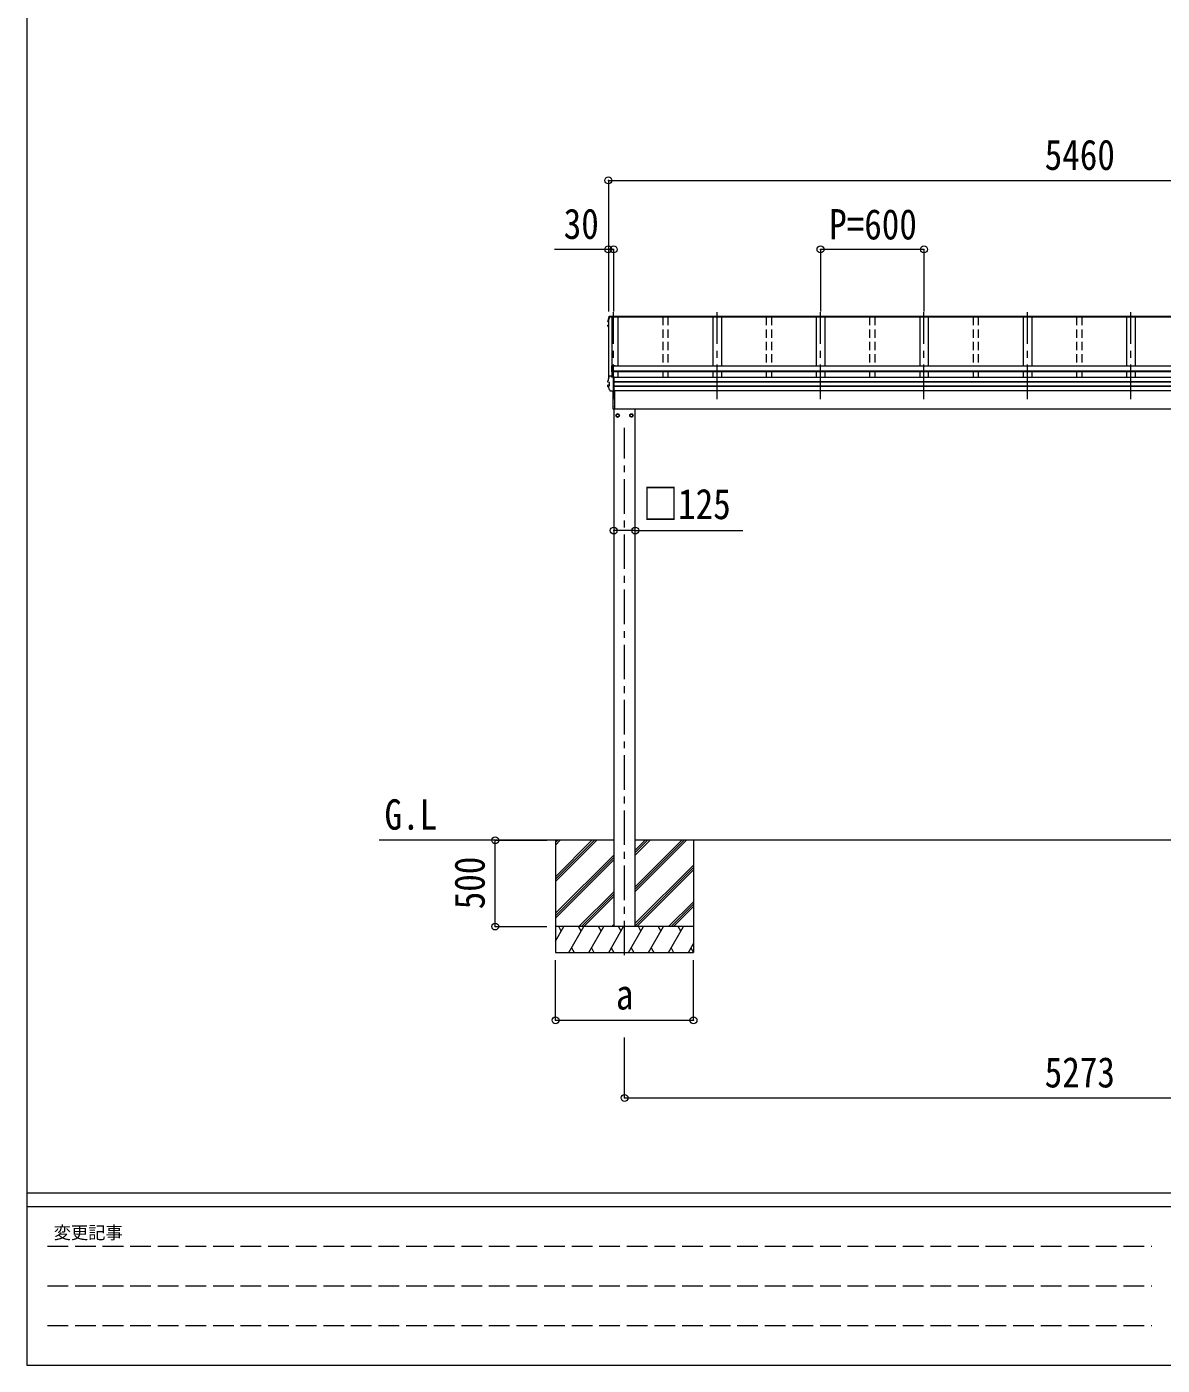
# Model space of a CAD drawing. Units: millimetres at full size, sheet at 1:40. Extents: x -11243 to 11243, y -7760 to 7760.
# Drawn here: x -11243 to -4658, y -7760 to 0 of the extents above; entities that cross this region are included whole.
import ezdxf
from ezdxf.enums import TextEntityAlignment as Align

# ---------------------------------------------------------------- set-up
doc = ezdxf.new("R2010")
doc.units = ezdxf.units.MM
doc.header["$LTSCALE"] = 40
doc.header["$PDMODE"] = 32
doc.header["$PDSIZE"] = 40
for name, pattern in [('CHAIN1', [8, 5, -1, 1, -1]), ('DASHED1', [1.8, 1.2, -0.6]), ('DASHED3', [4, 3, -1])]:
    doc.linetypes.add(name, pattern=pattern)
for name, color, linetype, lineweight in [('0-3_ELV2', 7, 'Continuous', 9), ('0-6_OTH_LINE', 6, 'Continuous', 9), ('F-0_240', 7, 'Continuous', 9)]:
    doc.layers.add(name, color=color, linetype=linetype, lineweight=lineweight)
doc.styles.add('ＭＳ ゴシック', font='')
doc.styles.get('ＭＳ ゴシック').set_extended_font_data('MS Gothic')

msp = doc.modelspace()

# ---------------------------------------------------------------- linework, layer by layer
at = {"layer": '0-3_ELV2', "color": 6}
for p, q in [((-7870, -890.82), (-7870, -1649.82)), ((-7870, -1290.82), (-8183.34, -1290.82)), ((-7870, -1290.82), (-7870, -1649.82)), ((-7840, -1290.82), (-7840, -1649.82)), ((-6040, -1290.82), (-6640, -1290.82)), ((-6640, -1290.82), (-6640, -1649.82)), ((-6040, -1290.82), (-6040, -1649.82)), ((-7714, -2920.64), (-7839, -2920.64)), ((-7714, -2920.64), (-7090.53, -2920.64)), ((-8526.5, -4716.65), (-8227.5, -4716.65)), ((-8526.5, -5216.65), (-8227.5, -5216.65)), ((-8176.5, -5760.19), (-8176.5, -5411.19)), ((-7776.5, -6210.19), (-7776.5, -5860.19))]:
    msp.add_line(p, q, dxfattribs=at)
at = {"layer": '0-3_ELV2', "color": 4}
for p, q in [((-7872.28, -1705.31), (-7872.32, -1705.57)), ((-7872.32, -1705.57), (-7872.32, -1705.62)), ((-7872.32, -1709.67), (-7872.32, -1705.62)), ((-7870, -1706.36), (-7870, -2043.14)), ((-7864.87, -1679.01), (-7864.74, -1678.72)), ((-7864.74, -1678.72), (-7864.57, -1678.45)), ((-7864.57, -1678.45), (-7864.35, -1678.23)), ((-7864.35, -1678.23), (-7864.1, -1678.04)), ((-7864.1, -1678.04), (-7863.82, -1677.91)), ((-7863.82, -1677.91), (-7863.56, -1677.83)), ((-7863.56, -1677.83), (-7863.32, -1677.79)), ((-7815, -1683), (-7863.44, -1683)), ((-7863.32, -1677.79), (-7863.09, -1677.77)), ((-7863.09, -1677.77), (-7862.84, -1677.75)), ((-7862.84, -1677.75), (-7862.55, -1677.74)), ((-7862.55, -1677.74), (-7862.24, -1677.73)), ((-7862.24, -1677.73), (-7861.93, -1677.73)), ((-7862.01, -1677.74), (-7862.01, -1677.73)), ((-7862.01, -1677.74), (-7862.01, -1677.74)), ((-7862.01, -1677.74), (-7837, -1677.74)), ((-7837, -1680.26), (-7851.2, -1680.26)), ((-7850.98, -1682.85), (-7850.98, -1682.5)), ((-7850.9, -1683), (-7850.9, -2026.34)), ((-7840, -1682.76), (-7850.82, -1682.76)), ((-7850.3, -1683), (-7850.3, -2030.29)), ((-7840, -1681.76), (-7840, -1682.76)), ((-7837, -1681.76), (-7840, -1681.76)), ((-2440, -1682.09), (-7840, -1682.09)), ((-2440, -1682.99), (-7840, -1682.99)), ((-7837, -1682.09), (-7837, -1677.74)), ((-2443, -1679.82), (-7837, -1679.82)), ((-7815, -1682.91), (-7815, -1967.17)), ((-7265, -1682.91), (-7265, -1967.17)), ((-7215, -1682.91), (-7215, -1967.17)), ((-6664.95, -1682.91), (-6664.95, -1967.17)), ((-6614.95, -1682.91), (-6614.95, -1967.17)), ((-6065, -1682.91), (-6065, -1967.17)), ((-6015, -1682.91), (-6015, -1967.17)), ((-5465, -1682.91), (-5465, -1967.17)), ((-5415, -1682.91), (-5415, -1967.17)), ((-4865, -1682.91), (-4865, -1967.17)), ((-4815, -1682.91), (-4815, -1967.17)), ((-7872.42, -1734.7), (-7872.42, -1730.64)), ((-7870.92, -1738.67), (-7872.33, -1735.18)), ((-7870, -1733.16), (-7871.37, -1733.43)), ((-7871.26, -1710.94), (-7870, -1711.18)), ((-7870, -1740.9), (-7870.92, -1738.67)), ((-7870.84, -1729.17), (-7870.83, -1729.17)), ((-7870, -1734.69), (-7870.84, -1734.85)), ((-7870, -1729.07), (-7870.83, -1729.17)), ((-7870, -1709.66), (-7870.77, -1709.51)), ((-7870, -1709.31), (-7870.69, -1709.18)), ((-7852.1, -1967.14), (-7852.1, -1996.6)), ((-7850.1, -1996.6), (-7852.1, -1996.6)), ((-7830.1, -1965.14), (-7850.1, -1965.14)), ((-7830.1, -1966.68), (-7850.1, -1966.68)), ((-7850.1, -2001.19), (-7850.1, -1966.68)), ((-2429.9, -1967.3), (-7850.1, -1967.3)), ((-2429.9, -1996.34), (-7850.1, -1996.34)), ((-2429.9, -1998.08), (-7850.1, -1998.08)), ((-2429.9, -2001.19), (-7850.1, -2001.19)), ((-7830.1, -1965.14), (-7830.1, -1967.3)), ((-7815, -1999.15), (-7815, -2032.82)), ((-7265, -2001.19), (-7265, -2032.82)), ((-7215, -2001.19), (-7215, -2032.82)), ((-6664.95, -2001.19), (-6664.95, -2032.82)), ((-6614.95, -2001.19), (-6614.95, -2032.82)), ((-6065, -2001.19), (-6065, -2032.82)), ((-6015, -2001.19), (-6015, -2032.82)), ((-5465, -2001.19), (-5465, -2032.82)), ((-5415, -2001.19), (-5415, -2032.82)), ((-4865, -2001.19), (-4865, -2032.82)), ((-4815, -2001.19), (-4815, -2032.82)), ((-7872.42, -2084.76), (-7872.42, -2077.36)), ((-7872.42, -2084.91), (-7872.42, -2084.74)), ((-7872.39, -2085.09), (-7872.42, -2084.91)), ((-7872.31, -2085.25), (-7872.39, -2085.09)), ((-7872.33, -2085.23), (-7869.47, -2092.05)), ((-7872.28, -2052.02), (-7872.32, -2052.28)), ((-7872.32, -2052.28), (-7872.32, -2052.33)), ((-7872.32, -2059.71), (-7872.32, -2052.33)), ((-7872.32, -2059.66), (-7872.28, -2059.4)), ((-7872.32, -2059.75), (-7872.32, -2059.66)), ((-7872.25, -2060.14), (-7872.3, -2059.75)), ((-7872.07, -2060.48), (-7872.25, -2060.14)), ((-7871.81, -2060.75), (-7872.07, -2060.48)), ((-7871.53, -2060.92), (-7871.81, -2060.75)), ((-7871.64, -2084.76), (-7871.59, -2084.4)), ((-7871.61, -2085.12), (-7871.64, -2084.76)), ((-7871.52, -2085.45), (-7871.61, -2085.12)), ((-7871.59, -2084.4), (-7871.48, -2084.07)), ((-7871.29, -2061.02), (-7871.53, -2060.92)), ((-7871.49, -2059.83), (-7871.44, -2059.51)), ((-7871.48, -2060.16), (-7871.49, -2059.83)), ((-7871.41, -2060.47), (-7871.48, -2060.16)), ((-7871.48, -2084.07), (-7871.31, -2083.79)), ((-7871.29, -2060.75), (-7871.41, -2060.47)), ((-7871.37, -2076.09), (-7865.41, -2074.93)), ((-7871.31, -2083.79), (-7871.09, -2083.59)), ((-7871.12, -2060.97), (-7871.29, -2060.75)), ((-7871.05, -2061.09), (-7871.29, -2061.02)), ((-7870.92, -2061.11), (-7871.12, -2060.97)), ((-7871.09, -2083.59), (-7870.84, -2083.47)), ((-7870.77, -2061.17), (-7871.05, -2061.09)), ((-7870.69, -2061.19), (-7870.92, -2061.11)), ((-7870.83, -2083.47), (-7870.84, -2083.47)), ((-7870.83, -2083.47), (-7864.43, -2081.77)), ((-7864.43, -2061.96), (-7870.69, -2061.19)), ((-7870.69, -2061.19), (-7870.69, -2061.19)), ((-7869.47, -2092.05), (-7866.52, -2098.78)), ((-7865.02, -2061.97), (-7865.05, -2061.88)), ((-7865, -2062.09), (-7865.02, -2061.97)), ((-7865, -2062.09), (-7865, -2081.3)), ((-7864.43, -2061.96), (-7864.35, -2061.98)), ((-7864.43, -2061.96), (-7864.43, -2061.96)), ((-7864.43, -2081.77), (-7864.35, -2081.74)), ((-7864.43, -2081.77), (-7864.43, -2081.77)), ((-7864.35, -2061.98), (-7864.28, -2062.03)), ((-7864.35, -2081.74), (-7864.28, -2081.68)), ((-7864.28, -2062.03), (-7864.21, -2062.11)), ((-7864.28, -2081.68), (-7864.21, -2081.59)), ((-7864.21, -2062.11), (-7864.17, -2062.21)), ((-7864.21, -2081.59), (-7864.17, -2081.49)), ((-7864.17, -2062.21), (-7864.14, -2062.32)), ((-7864.17, -2081.49), (-7864.14, -2081.37)), ((-7864.14, -2062.32), (-7864.13, -2062.43)), ((-7864.14, -2081.37), (-7864.13, -2081.25)), ((-7863.25, -2024.01), (-7851.2, -2024.01)), ((-7850.98, -2025.51), (-7851.2, -2024.01)), ((-7851.2, -2030.64), (-7851.2, -2024.01)), ((-7837, -2030.64), (-7851.2, -2030.64)), ((-7850.98, -2025.51), (-7850.98, -2025.86)), ((-7850.25, -2030.64), (-7850.98, -2025.86)), ((-7850.82, -2030.64), (-7850.82, -2026.96)), ((-7850.27, -2030.64), (-7850.82, -2026.96)), ((-7837, -2113.06), (-7837, -2030.64)), ((-2443, -2032.82), (-7837, -2032.82)), ((-2443, -2059.34), (-7837, -2059.34)), ((-2443, -2060.23), (-7837, -2060.23)), ((-2443, -2083.45), (-7837, -2083.45)), ((-2443, -2085.38), (-7837, -2085.38)), ((-7866.52, -2098.78), (-7863.49, -2105.43)), ((-7863.49, -2105.43), (-7860.36, -2111.99)), ((-7860.2, -2112.28), (-7860.38, -2111.94)), ((-7859.94, -2112.56), (-7860.2, -2112.28)), ((-7859.63, -2112.78), (-7859.94, -2112.56)), ((-7859.3, -2112.92), (-7859.63, -2112.78)), ((-7858.99, -2112.99), (-7859.3, -2112.92)), ((-7858.71, -2113.02), (-7858.99, -2112.99)), ((-7858.4, -2113.04), (-7858.71, -2113.02)), ((-7858.05, -2113.05), (-7858.4, -2113.04)), ((-7857.67, -2113.06), (-7858.05, -2113.05)), ((-7837, -2113.06), (-7857.65, -2113.06)), ((-7842, -2217.25), (-7842, -2113.06)), ((-7841.5, -2217.65), (-7841.5, -2113.06)), ((-2443, -2110.41), (-7837, -2110.41)), ((-7835, -2110.41), (-7835, -2215.25)), ((-7841.5, -2217.65), (-7841.51, -2217.71)), ((-7841.51, -2217.71), (-7841.51, -2217.75)), ((-7841.51, -2217.75), (-7841.51, -2217.75)), ((-7841.51, -2217.75), (-7841.5, -2217.75)), ((-7841.5, -2217.65), (-7841.5, -2217.65)), ((-7841.5, -2217.75), (-7840, -2217.75)), ((-7840, -2217.75), (-7840, -2215.25)), ((-7840, -2215.25), (-7835, -2215.25)), ((-2559.3, -2216.65), (-7840, -2216.65)), ((-7839, -2216.65), (-7839, -5216.65)), ((-7816.5, -2243.83), (-7825, -2248.74)), ((-7825, -2248.74), (-7825, -2258.56)), ((-7808, -2248.74), (-7816.5, -2243.83)), ((-7808, -2258.56), (-7808, -2248.74)), ((-7745, -2248.74), (-7736.5, -2243.83)), ((-7745, -2258.56), (-7745, -2248.74)), ((-7736.5, -2243.83), (-7728, -2248.74)), ((-7728, -2248.74), (-7728, -2258.56)), ((-7714, -5216.65), (-7714, -2216.65)), ((-7825, -2258.56), (-7816.5, -2263.46)), ((-7816.5, -2263.46), (-7808, -2258.56)), ((-7807.91, -2253.4), (-7808.01, -2253.4)), ((-7807.91, -2253.9), (-7808.01, -2253.9)), ((-7745.1, -2253.4), (-7745, -2253.4)), ((-7745.1, -2253.9), (-7745, -2253.9)), ((-7736.5, -2263.46), (-7745, -2258.56)), ((-7728, -2258.56), (-7736.5, -2263.46))]:
    msp.add_line(p, q, dxfattribs=at)
at = {"layer": '0-3_ELV2', "color": 5, "linetype": 'CHAIN1'}
for p, q in [((-7839.95, -2158.65), (-7839.95, -1654.47)), ((-7240, -2158.65), (-7240, -1654.47)), ((-6640, -2158.65), (-6640, -1654.47)), ((-6040, -2158.65), (-6040, -1654.47)), ((-5440, -2158.65), (-5440, -1654.47)), ((-4840, -2158.65), (-4840, -1654.47)), ((-7776.5, -5383.17), (-7776.5, -2326.08))]:
    msp.add_line(p, q, dxfattribs=at)
at = {"layer": '0-3_ELV2', "color": 4, "linetype": 'DASHED1'}
for p, q in [((-7555, -1682.91), (-7555, -1967.3)), ((-7525, -1682.91), (-7525, -1967.3)), ((-6955, -1682.91), (-6955, -1967.3)), ((-6925, -1682.91), (-6925, -1967.3)), ((-6355, -1682.91), (-6355, -1967.3)), ((-6325, -1682.91), (-6325, -1967.3)), ((-5755, -1682.91), (-5755, -1967.3)), ((-5725, -1682.91), (-5725, -1967.3)), ((-5155, -1682.91), (-5155, -1967.3)), ((-5125, -1682.91), (-5125, -1967.3)), ((-7555, -2001.19), (-7555, -2032.82)), ((-7525, -2001.19), (-7525, -2032.82)), ((-6955, -2001.19), (-6955, -2032.82)), ((-6925, -2001.19), (-6925, -2032.82)), ((-6355, -2001.19), (-6355, -2032.82)), ((-6325, -2001.19), (-6325, -2032.82)), ((-5755, -2001.19), (-5755, -2032.82)), ((-5725, -2001.19), (-5725, -2032.82)), ((-5155, -2001.19), (-5155, -2032.82)), ((-5125, -2001.19), (-5125, -2032.82))]:
    msp.add_line(p, q, dxfattribs=at)
at = {"layer": '0-3_ELV2'}
for p, q in [((-7839, -4716.65), (-9200.11, -4716.65)), ((-8176.5, -4729.89), (-8163.26, -4716.65)), ((-8176.5, -4744.03), (-8149.12, -4716.65)), ((-8176.5, -4956.16), (-7936.99, -4716.65)), ((-8176.5, -4942.02), (-7951.13, -4716.65)), ((-8176.5, -4927.88), (-7965.27, -4716.65)), ((-8176.5, -4716.65), (-8176.5, -5366.65)), ((-7714, -4773.74), (-7656.91, -4716.65)), ((-7714, -4787.89), (-7642.76, -4716.65)), ((-7714, -4802.03), (-7628.62, -4716.65)), ((-7714, -5000.02), (-7430.63, -4716.65)), ((-7714, -4985.88), (-7444.77, -4716.65)), ((-7714, -5014.16), (-7416.49, -4716.65)), ((-2566, -4716.65), (-7714, -4716.65)), ((-7376.5, -4716.65), (-7376.5, -5366.65)), ((-8176.5, -5140.01), (-7839, -4802.51)), ((-8176.5, -5154.15), (-7839, -4816.65)), ((-8176.5, -5168.29), (-7839, -4830.79)), ((-7714, -5198.01), (-7376.5, -4860.51)), ((-7714, -5212.15), (-7376.5, -4874.65)), ((-7704.36, -5216.65), (-7376.5, -4888.79)), ((-8041.01, -5216.65), (-7839, -5014.64)), ((-8026.87, -5216.65), (-7839, -5028.78)), ((-8012.73, -5216.65), (-7839, -5042.92)), ((-7520.51, -5216.65), (-7376.5, -5072.64)), ((-7506.37, -5216.65), (-7376.5, -5086.78)), ((-7492.23, -5216.65), (-7376.5, -5100.92)), ((-8176.5, -5300.48), (-8128.1, -5216.65)), ((-7376.5, -5216.65), (-8176.5, -5216.65)), ((-8143.11, -5242.63), (-8158.11, -5216.65)), ((-8099.24, -5366.65), (-8012.63, -5216.65)), ((-8027.64, -5242.63), (-8042.64, -5216.65)), ((-7983.77, -5366.65), (-7897.16, -5216.65)), ((-7912.17, -5242.63), (-7927.17, -5216.65)), ((-7868.3, -5366.65), (-7781.69, -5216.65)), ((-7850.6, -5216.65), (-7839, -5205.06)), ((-7796.69, -5242.63), (-7811.7, -5216.65)), ((-7752.83, -5366.65), (-7666.22, -5216.65)), ((-7681.22, -5242.63), (-7696.23, -5216.65)), ((-7637.36, -5366.65), (-7550.75, -5216.65)), ((-7580.75, -5216.65), (-7565.75, -5242.63)), ((-7521.89, -5366.65), (-7435.28, -5216.65)), ((-7450.28, -5242.63), (-7465.28, -5216.65)), ((-8084.24, -5340.67), (-8069.24, -5366.65)), ((-7968.77, -5340.67), (-7953.77, -5366.65)), ((-7853.3, -5340.67), (-7838.3, -5366.65)), ((-7737.83, -5340.67), (-7722.83, -5366.65)), ((-7622.36, -5340.67), (-7607.36, -5366.65)), ((-7506.89, -5340.67), (-7491.89, -5366.65)), ((-7406.42, -5366.65), (-7376.5, -5314.84)), ((-7391.42, -5340.67), (-7376.5, -5366.5)), ((-8176.5, -5366.65), (-7376.5, -5366.65))]:
    msp.add_line(p, q, dxfattribs=at)
at = {"layer": '0-3_ELV2', "color": 4}
for points in [[(-7872.28, -1705.3), (-7869.96, -1696.45), (-7867.5, -1687.69), (-7864.87, -1679.02)], [(-7863.25, -1681.35), (-7851.2, -1681.35), (-7850.98, -1682.85), (-7863.4, -1682.85)], [(-7851.2, -1681.35), (-7851.2, -1680.26), (-7850.82, -1682.76)]]:
    msp.add_lwpolyline(points, dxfattribs=at)
at = {"layer": '0-3_ELV2', "color": 6}
msp.add_lwpolyline([(-8176.5, -5760.19), (-7376.5, -5760.19), (-7376.5, -5411.19)], dxfattribs=at)
at = {"layer": '0-3_ELV2', "color": 4}
for centre, radius in [((-7816.5, -2253.65), 10), ((-7816.5, -2253.65), 8.5), ((-7736.5, -2253.65), 10), ((-7736.5, -2253.65), 8.5)]:
    msp.add_circle(centre, radius, dxfattribs=at)
for centre, radius, start, end in [((-7387, -1829.01), 499.82, 162.96047, 166.14879), ((-7386.99, -1829.01), 498.32, 162.94349, 166.12469), ((-7863.25, -1683.05), 1.7, 89.95676, 162.90929), ((-7871.12, -1730.64), 1.3, 100.9005, 179.9623), ((-7871.12, -1734.7), 1.3, 100.8868, 201.66215), ((-7871.02, -1709.67), 1.3, 166.2046, 259.10358), ((-7407.68, -1550.13), 498.64, 201.74241, 202.00165), ((-7407.68, -1549.79), 498.64, 201.78246, 202.00165), ((-7850.1, -1967.14), 2, 90, 180), ((-7871.12, -2077.36), 1.3, 100.9005, 179.9623), ((-7387, -2171.67), 499.82, 162.96047, 166.14879), ((-7865.5, -2074.44), 0.499, 280.91518, 359.94761), ((-7863.25, -2025.71), 1.7, 89.95676, 162.90929), ((-7841.5, -2217.25), 0.5, 180, 269.5), ((-7829.36, -2202.58), 12.15, 179.0404, 180.9596), ((-7816.5, -2253.65), 8.6, 111.25399, 128.74601), ((-7816.5, -2253.65), 8.6, 51.25399, 68.74601), ((-7736.5, -2253.65), 8.6, 111.25399, 128.74601), ((-7736.5, -2253.65), 8.6, 51.25399, 68.74601), ((-7816.5, -2253.65), 8.6, 171.25399, 188.74601), ((-7816.5, -2253.65), 8.6, 231.25399, 248.74601), ((-7816.5, -2253.65), 8.6, 291.25399, 308.74601), ((-7816.5, -2253.65), 8.6, 1.66581, 8.74601), ((-7816.5, -2253.65), 8.6, 351.25399, 358.33419), ((-7736.5, -2253.65), 8.6, 171.25399, 178.33419), ((-7736.5, -2253.65), 8.6, 181.66581, 188.74601), ((-7736.5, -2253.65), 8.6, 231.25399, 248.74601), ((-7736.5, -2253.65), 8.6, 291.25399, 308.74601), ((-7736.5, -2253.65), 8.6, 351.25399, 8.74601)]:
    msp.add_arc(centre, radius, start, end, dxfattribs=at)
at = {"layer": '0-3_ELV2', "color": 6}
for p in [(-7870, -890.82), (-7870, -1290.82), (-7840, -1290.82), (-6640, -1290.82), (-6040, -1290.82), (-7839, -2920.64), (-7714, -2920.64), (-8526.5, -4716.65), (-8526.5, -5216.65), (-8176.5, -5760.19), (-7376.5, -5760.19), (-7776.5, -6210.19)]:
    msp.add_point(p, dxfattribs=at)
at = {"layer": '0-6_OTH_LINE'}
for p, q in [((-7870, -890.82), (-2410, -890.82)), ((-7840, -1290.82), (-7870, -1290.82)), ((-8526.5, -5216.65), (-8526.5, -4716.65)), ((-7776.5, -6210.19), (-2503.5, -6210.19))]:
    msp.add_line(p, q, dxfattribs=at)
at = {"layer": 'F-0_240', "color": 5}
for p, q in [((-11242.74, 7760), (-11242.74, -7760)), ((-11242.74, -6760), (10677.26, -6760)), ((-11242.74, -6840), (7121.58, -6840)), ((-11242.74, -7760), (10677.26, -7760))]:
    msp.add_line(p, q, dxfattribs=at)
at = {"layer": 'F-0_240', "color": 4, "linetype": 'DASHED3'}
for p, q in [((-11122.75, -7070), (-4718.42, -7070)), ((-11122.75, -7300), (-4718.42, -7300)), ((-11122.75, -7530), (-4718.42, -7530))]:
    msp.add_line(p, q, dxfattribs=at)

# ---------------------------------------------------------------- texts
at = {"layer": '0-3_ELV2', "style": 'ＭＳ ゴシック', "width": 0.85}
for s, p in [('5460', (-5340, -882.82)), ('30', (-8129.16, -1282.73)), ('P=600', (-6590, -1285.82)), ('□125', (-7670.08, -2907.27)), ('G.L', (-9167.99, -4707.79)), ('a', (-7826.5, -5750.19)), ('5273', (-5340, -6202.19))]:
    msp.add_text(s, height=176, dxfattribs=at).set_placement(p, align=Align.BOTTOM_LEFT)
msp.add_text('500', height=176, rotation=90, dxfattribs=at).set_placement((-8534.5, -5116.65), align=Align.BOTTOM_LEFT)
at = {"layer": 'F-0_240', "style": 'ＭＳ ゴシック'}
msp.add_text('変更記事', height=73.31, dxfattribs=at).set_placement((-11086.44, -7050), align=Align.BOTTOM_LEFT)

doc.saveas('drawing.dxf')
